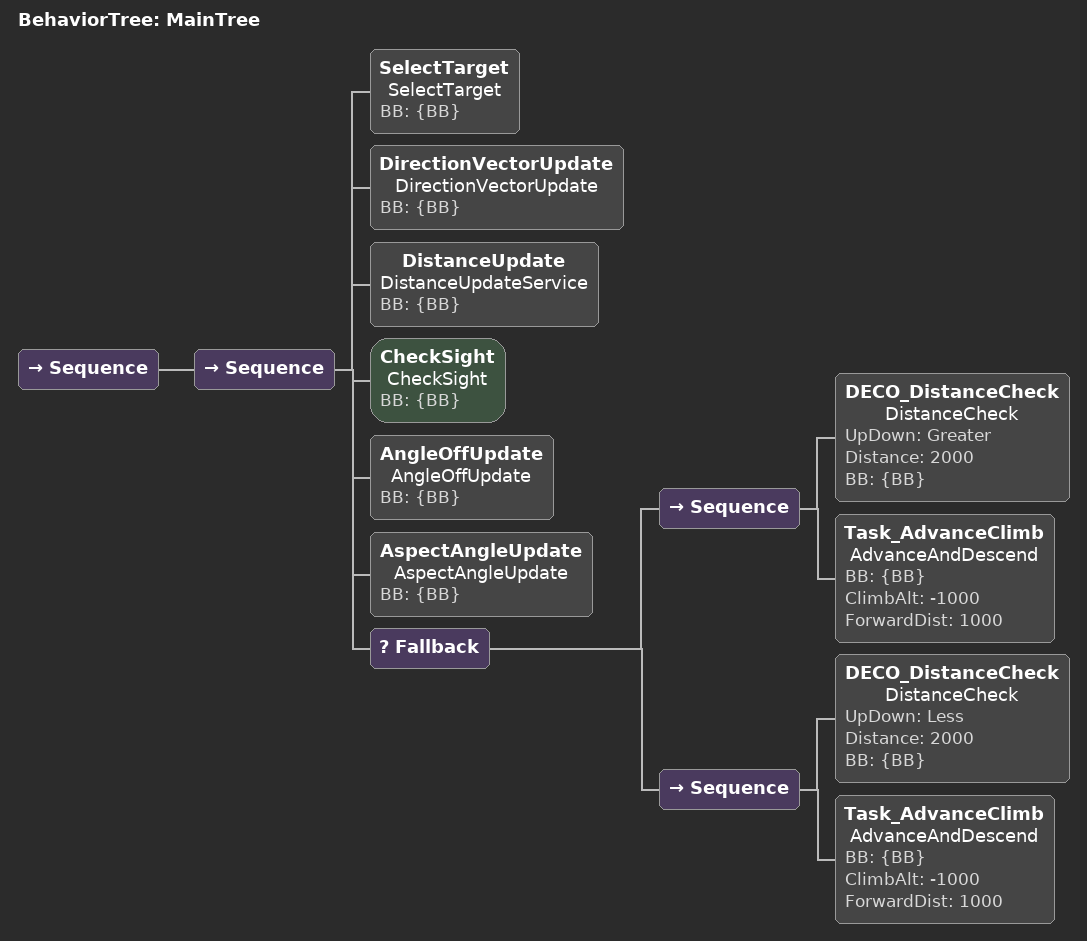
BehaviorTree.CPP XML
<root main_tree_to_execute = "MainTree">

  <BehaviorTree ID="MainTree">
    <Sequence>

        <!-- EF 부분 트리-->
        <Sequence>
          <SelectTarget name="SelectTarget" BB="{BB}"/>
          <DirectionVectorUpdate name="DirectionVectorUpdate" BB="{BB}"/>
          <DistanceUpdate name="DistanceUpdateService" BB="{BB}"/>
          <CheckSight name="CheckSight" BB="{BB}"/>
          <AngleOffUpdate name="AngleOffUpdate" BB="{BB}"/>
          <AspectAngleUpdate name="AspectAngleUpdate" BB="{BB}"/>

          <Fallback>

            <Sequence>
              <DECO_DistanceCheck name="DistanceCheck" UpDown="Greater"  Distance="2000" BB="{BB}"/>
              <Task_AdvanceClimb name="AdvanceAndDescend" BB="{BB}" ClimbAlt="-1000" ForwardDist="1000"/>
            </Sequence>

            <Sequence>
              <DECO_DistanceCheck name="DistanceCheck" UpDown="Less"  Distance="2000" BB="{BB}"/>
              <Task_AdvanceClimb name="AdvanceAndDescend" BB="{BB}" ClimbAlt="-1000" ForwardDist="1000"/>
            </Sequence>

          </Fallback>

        </Sequence>

    </Sequence>
  </BehaviorTree>

</root>
